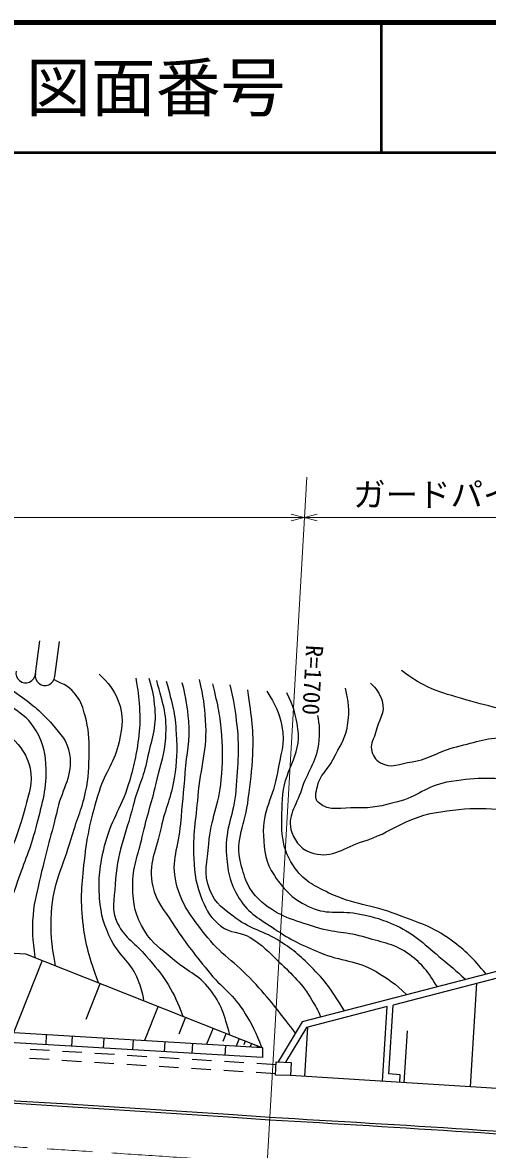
# Model space of a CAD drawing. Units: millimetres, scale not verified. Extents: x 40000 to 680000, y 20000 to 380000.
# Drawn here: x 516359 to 552185, y 293179 to 380000 of the extents above; entities that cross this region are included whole.
import ezdxf
from ezdxf.enums import TextEntityAlignment as Align

# ---------------------------------------------------------------- set-up
doc = ezdxf.new("R2010")
doc.units = ezdxf.units.MM
doc.header["$LTSCALE"] = 1000
doc.linetypes.add('CHAIN', pattern=[18.5, 12, -1.5, 3.5, -1.5])
for name, color, linetype, lineweight in [('M-BGD', 7, 'Continuous', 25), ('M-BMK', 2, 'CHAIN', 13), ('M-STR-HTXT', 7, 'Continuous', 13), ('M-TTL', 2, 'Continuous', 140), ('M-TTL-LINE', 7, 'Continuous', 50), ('M-TTL-TXT', 7, 'Continuous', 50)]:
    doc.layers.add(name, color=color, linetype=linetype, lineweight=lineweight)
doc.styles.add('ＭＳ ゴシック', font='')
doc.styles.get('ＭＳ ゴシック').set_extended_font_data('MS Gothic')

msp = doc.modelspace()

# ---------------------------------------------------------------- linework, layer by layer
at = {"layer": 'M-BGD'}
for p, q in [((517353, 329827), (517700, 332356)), ((518839, 329623), (519209, 332321)), ((479294, 310243), (516596, 308254)), ((516596, 308254), (534862, 301020)), ((517878, 307746), (515668, 302167)), ((522341, 305978), (521236, 303189)), ((553038, 306408), (544909, 304308)), ((550875, 297999), (551375, 305979)), ((526805, 304211), (525756, 301564)), ((544465, 304194), (538242, 302586)), ((544103, 298424), (544465, 304194)), ((544576, 298995), (544909, 304308)), ((534862, 301020), (487206, 303868)), ((528922, 303372), (528398, 302049)), ((534862, 300251), (489557, 302964)), ((531040, 302533), (530542, 301278)), ((538242, 302586), (536627, 299899)), ((538108, 298800), (538347, 302613)), ((545763, 298320), (546014, 302310)), ((518172, 301250), (518218, 302014)), ((520160, 301131), (520206, 301896)), ((522601, 300985), (522647, 301750)), ((524859, 300850), (524905, 301615)), ((527311, 300703), (527356, 301468)), ((529433, 300576), (529479, 301341)), ((532044, 302136), (531795, 301508)), ((533049, 301738), (532813, 301142)), ((533525, 301549), (533407, 301251)), ((534002, 301360), (533890, 301078)), ((518442, 300796), (516945, 300890)), ((520938, 300640), (519440, 300733)), ((523433, 300484), (521936, 300577)), ((525928, 300327), (524431, 300421)), ((531978, 300424), (532024, 301189)), ((534467, 301176), (534411, 301035)), ((534862, 301020), (534862, 300251)), ((518399, 300097), (516902, 300191)), ((520894, 299941), (519397, 300035)), ((523389, 299785), (521892, 299879)), ((525884, 299629), (524387, 299723)), ((528379, 299473), (526882, 299566)), ((528423, 300171), (526926, 300265)), ((530918, 300015), (529421, 300109)), ((533413, 299859), (531916, 299953)), ((535908, 299703), (534411, 299797)), ((530874, 299317), (529377, 299410)), ((533369, 299160), (531872, 299254)), ((535865, 299004), (534367, 299098)), ((566249, 297035), (537019, 298868)), ((545465, 298940), (544576, 298995)), ((545427, 298341), (545465, 298940))]:
    msp.add_line(p, q, dxfattribs=at)
msp.add_lwpolyline([(566868, 305994), (552991, 306912), (537918, 303019), (536054, 299917)], dxfattribs=at)
msp.add_lwpolyline([(535892, 299921), (537049, 299886), (537019, 298868), (535861, 298903)], close=True, dxfattribs=at)
for centre, radius, start, end in [((516603, 329881), 752, 168.48949, 355.87993), ((518089, 329677), 752, 168.48949, 355.87993), ((393073, -1751140), 2051725, 86.02168, 91.7485), ((393073, -1751140), 2051525, 86.02168, 91.7485), ((378665, -2413784), 2713756, 86.04153, 86.68886), ((378665, -2413784), 2713956, 86.04153, 86.68886)]:
    msp.add_arc(centre, radius, start, end, dxfattribs=at)
for points, knots in [([(479712, 311335), (480440, 312739), (480666, 313128), (481326, 314249), (482478, 316204), (483312, 317181), (484567, 319072), (485614, 320649), (486278, 321485), (487229, 323123), (487967, 324393), (488171, 325214), (488850, 326518), (489274, 327332), (489396, 327878), (490007, 328563), (490802, 329454), (491615, 329505), (492669, 330067), (493484, 330502), (493874, 331000), (494791, 331109), (495942, 331246), (496579, 330831), (497723, 330646), (500105, 330261), (501470, 330196), (503819, 329643), (506854, 328928), (508613, 328603), (511458, 327328), (513135, 326576), (514243, 326268), (515509, 324936), (516259, 324147), (516697, 323605), (516937, 322544), (517202, 321373), (516826, 320664), (516551, 319496), (516177, 317905), (515760, 317072), (515239, 315522), (514618, 313672), (514413, 313089), (513615, 310797)], [0, 0, 0, 0, 1, 1, 1, 2, 2, 2, 3, 3, 3, 4, 4, 4, 5, 5, 5, 6, 6, 6, 7, 7, 7, 8, 8, 8, 9, 9, 9, 10, 10, 10, 11, 11, 11, 12, 12, 12, 13, 13, 13, 14, 14, 14, 15, 15, 15, 15]), ([(514781, 310240), (515359, 311967), (515505, 312401), (515972, 313786), (516527, 315430), (516980, 316308), (517400, 317991), (517829, 319712), (518223, 320694), (518171, 322467), (518136, 323665), (518012, 324407), (517400, 325437), (516904, 326271), (516447, 326658), (515625, 327174), (514156, 328094), (513137, 328238), (511574, 328987), (510663, 329423), (510366, 329567), (509256, 330131)], [0, 0, 0, 0, 1, 1, 1, 2, 2, 2, 3, 3, 3, 4, 4, 4, 5, 5, 5, 6, 6, 6, 7, 7, 7, 7]), ([(568033, 322813), (564921, 323858), (564092, 324143), (561537, 324897), (559303, 325557), (558037, 325875), (555788, 326479), (553578, 327073), (552305, 327277), (550117, 327945), (549109, 328253), (548516, 328369), (547570, 328833), (546744, 329238), (546439, 329442), (545564, 330067)], [0, 0, 0, 0, 1, 1, 1, 2, 2, 2, 3, 3, 3, 4, 4, 4, 5, 5, 5, 5]), ([(514009, 329479), (515039, 328914), (515360, 328718), (516165, 328138), (517213, 327383), (517783, 326911), (518634, 325939), (519324, 325151), (519824, 324658), (519985, 323624), (520243, 321962), (519444, 321056), (519059, 319419), (518577, 317377), (518199, 316259), (517747, 314210), (517492, 313056), (517265, 312418), (517168, 311240), (517063, 309966), (517135, 309446), (517312, 307970)], [0, 0, 0, 0, 1, 1, 1, 2, 2, 2, 3, 3, 3, 4, 4, 4, 5, 5, 5, 6, 6, 6, 7, 7, 7, 7]), ([(518897, 307342), (518575, 309127), (518519, 309832), (518596, 311432), (518705, 313722), (519470, 314900), (520100, 317104), (520508, 318529), (520911, 319281), (521219, 320731), (521468, 321900), (521477, 322583), (521489, 323778), (521501, 324885), (521468, 325526), (521181, 326595), (521010, 327227), (520907, 327606), (520525, 328138), (520036, 328817), (519584, 328990), (518779, 329378)], [0, 0, 0, 0, 1, 1, 1, 2, 2, 2, 3, 3, 3, 4, 4, 4, 5, 5, 5, 6, 6, 6, 7, 7, 7, 7]), ([(522261, 329797), (523008, 329076), (523364, 328666), (523727, 327752), (524184, 326604), (524065, 325797), (523804, 324589), (523465, 323016), (522738, 322306), (522261, 320769), (521626, 318722), (521337, 317536), (521103, 315406), (520905, 313593), (520791, 312551), (520988, 310738), (521192, 308855), (521467, 308095), (522188, 306039)], [0, 0, 0, 0, 1, 1, 1, 2, 2, 2, 3, 3, 3, 4, 4, 4, 5, 5, 5, 6, 6, 6, 6]), ([(525718, 304641), (525590, 305361), (525494, 305621), (525270, 306224), (524772, 307568), (523880, 307996), (523225, 309272), (522624, 310443), (522410, 311201), (522299, 312513), (522166, 314097), (522323, 315016), (522685, 316564), (523139, 318501), (523952, 319407), (524537, 321309), (524981, 322753), (525165, 323591), (525347, 325090), (525449, 325928), (525427, 326408), (525386, 327251), (525343, 328130), (525288, 328449), (525116, 329488)], [0, 0, 0, 0, 1, 1, 1, 2, 2, 2, 3, 3, 3, 4, 4, 4, 5, 5, 5, 6, 6, 6, 7, 7, 7, 8, 8, 8, 8]), ([(526080, 329488), (526393, 328496), (526462, 328092), (526543, 327174), (526681, 325626), (526273, 324761), (525965, 323238), (525678, 321818), (525246, 321092), (524884, 319689), (524275, 317324), (523629, 316031), (523496, 313593), (523431, 312417), (523154, 311634), (523688, 310584), (524279, 309422), (525059, 309081), (525888, 308076), (526578, 307238), (527026, 306807), (527585, 305877), (528121, 304985), (528273, 304594), (528702, 303459)], [0, 0, 0, 0, 1, 1, 1, 2, 2, 2, 3, 3, 3, 4, 4, 4, 5, 5, 5, 6, 6, 6, 7, 7, 7, 8, 8, 8, 8]), ([(532332, 302022), (531899, 303596), (531702, 304344), (530787, 305530), (529897, 306683), (528978, 306910), (527894, 307883), (527022, 308666), (526369, 308996), (525772, 310005), (525064, 311200), (524863, 312050), (524846, 313439), (524827, 314958), (525247, 315776), (525579, 317258), (525970, 319006), (526335, 319950), (526736, 321695), (527019, 322925), (527304, 323600), (527392, 324859), (527515, 326609), (527220, 327395), (526698, 329296)], [0, 0, 0, 0, 1, 1, 1, 2, 2, 2, 3, 3, 3, 4, 4, 4, 5, 5, 5, 6, 6, 6, 7, 7, 7, 8, 8, 8, 8]), ([(527431, 329257), (527917, 327447), (528115, 326814), (528202, 325206), (528275, 323865), (528251, 323099), (528048, 321772), (527818, 320262), (527344, 319490), (527045, 317991), (526693, 316230), (525982, 315189), (526389, 313439), (526669, 312237), (527222, 311696), (527894, 310661), (528873, 309151), (529506, 308360), (530633, 306957), (531710, 305616), (532641, 305113), (533527, 303639), (534103, 302679), (534312, 302262), (534771, 301056)], [0, 0, 0, 0, 1, 1, 1, 2, 2, 2, 3, 3, 3, 4, 4, 4, 5, 5, 5, 6, 6, 6, 7, 7, 7, 8, 8, 8, 8]), ([(537396, 302150), (535910, 304087), (535472, 304657), (534105, 306147), (532737, 307639), (531632, 308166), (530402, 309773), (529331, 311172), (528628, 312000), (528202, 313709), (527772, 315439), (528404, 316484), (528550, 318261), (528676, 319799), (528779, 320658), (528897, 322197), (529016, 323748), (529284, 324619), (529167, 326170), (529078, 327344), (528993, 327812), (528665, 329141)], [0, 0, 0, 0, 1, 1, 1, 2, 2, 2, 3, 3, 3, 4, 4, 4, 5, 5, 5, 6, 6, 6, 7, 7, 7, 7]), ([(529977, 329373), (530296, 327978), (530347, 327478), (530440, 326248), (530614, 323952), (530047, 322678), (529861, 320383), (529711, 318517), (529462, 317470), (529553, 315599), (529615, 314324), (529727, 313580), (530209, 312397), (530571, 311506), (530883, 310989), (531636, 310391), (532383, 309797), (533100, 310004), (533912, 309503), (534871, 308913), (535302, 308423), (536112, 307640), (537208, 306580), (537889, 305997), (538658, 304681), (538946, 304188), (539069, 303994), (539330, 303384)], [0, 0, 0, 0, 1, 1, 1, 2, 2, 2, 3, 3, 3, 4, 4, 4, 5, 5, 5, 6, 6, 6, 7, 7, 7, 8, 8, 8, 9, 9, 9, 9]), ([(541170, 303859), (540194, 305396), (539871, 305956), (538774, 307073), (537858, 308005), (537300, 308504), (536203, 309212), (534955, 310018), (534028, 310089), (532832, 310970), (531888, 311665), (531217, 312077), (530787, 313169), (530280, 314459), (530600, 315336), (530710, 316718), (530866, 318677), (531502, 319699), (531675, 321656), (531793, 322993), (531805, 323752), (531713, 325090), (531605, 326662), (531446, 327254), (531019, 329064)], [0, 0, 0, 0, 1, 1, 1, 2, 2, 2, 3, 3, 3, 4, 4, 4, 5, 5, 5, 6, 6, 6, 7, 7, 7, 8, 8, 8, 8]), ([(543172, 329103), (543633, 328664), (543863, 328352), (544059, 327752), (544366, 326817), (543770, 326244), (543558, 325283), (543448, 324783), (543160, 324514), (543249, 324010), (543335, 323528), (543521, 323214), (543944, 322968), (544765, 322491), (545435, 322905), (546374, 323045), (547774, 323254), (548430, 323879), (549808, 324203), (551356, 324566), (552231, 324964), (553820, 324897), (556183, 324798), (557439, 324134), (559685, 323393), (561752, 322710), (562869, 322203), (564855, 321309), (566027, 320781), (566420, 320602), (567832, 319901)], [0, 0, 0, 0, 1, 1, 1, 2, 2, 2, 3, 3, 3, 4, 4, 4, 5, 5, 5, 6, 6, 6, 7, 7, 7, 8, 8, 8, 9, 9, 9, 10, 10, 10, 10]), ([(532331, 328987), (532637, 327723), (532694, 327303), (532832, 326209), (533094, 324131), (532948, 322935), (532794, 320846), (532655, 318976), (531968, 317974), (532061, 316101), (532133, 314647), (532301, 313752), (533064, 312513), (533803, 311311), (534639, 310956), (535803, 310159), (537066, 309295), (537864, 308937), (539275, 308346), (540919, 307657), (542061, 307785), (543596, 306880), (544597, 306290), (545005, 305993), (545982, 305102)], [0, 0, 0, 0, 1, 1, 1, 2, 2, 2, 3, 3, 3, 4, 4, 4, 5, 5, 5, 6, 6, 6, 7, 7, 7, 8, 8, 8, 8]), ([(548327, 305708), (547584, 306887), (547213, 307431), (546181, 308192), (545048, 309027), (544171, 309094), (542825, 309503), (541337, 309956), (540406, 309833), (538928, 310314), (537235, 310864), (536156, 311090), (534800, 312243), (533792, 313098), (533510, 313934), (533179, 315213), (532690, 317108), (533550, 318244), (533758, 320190), (533902, 321531), (534056, 322277), (534105, 323624), (534176, 325573), (534028, 326317), (533720, 328601)], [0, 0, 0, 0, 1, 1, 1, 2, 2, 2, 3, 3, 3, 4, 4, 4, 5, 5, 5, 6, 6, 6, 7, 7, 7, 8, 8, 8, 8]), ([(535186, 328485), (535845, 327432), (536120, 326910), (536343, 325785), (536617, 324404), (536213, 323588), (535996, 322197), (535698, 320289), (534801, 319301), (534916, 317374), (534990, 316126), (535065, 315324), (535764, 314287), (536583, 313075), (537243, 312410), (538581, 311818), (539943, 311215), (540905, 311627), (542362, 311317), (543476, 311080), (544105, 310905), (545140, 310429), (546698, 309713), (547363, 308932), (548689, 307844), (549416, 307248), (549666, 307042), (550512, 306272)], [0, 0, 0, 0, 1, 1, 1, 2, 2, 2, 3, 3, 3, 4, 4, 4, 5, 5, 5, 6, 6, 6, 7, 7, 7, 8, 8, 8, 9, 9, 9, 9]), ([(552086, 306679), (551018, 307961), (550571, 308438), (549383, 309311), (547933, 310376), (546895, 310629), (545217, 311278), (543212, 312054), (541907, 312006), (539970, 312937), (538758, 313520), (537971, 313898), (537230, 315021), (536112, 316716), (536347, 318121), (536382, 320152), (536418, 322327), (537904, 323441), (537578, 325592), (537408, 326713), (537267, 327269), (536729, 328370)], [0, 0, 0, 0, 1, 1, 1, 2, 2, 2, 3, 3, 3, 4, 4, 4, 5, 5, 5, 6, 6, 6, 7, 7, 7, 7]), ([(567721, 318307), (564458, 319389), (563521, 319716), (560765, 320383), (558361, 320966), (557015, 321372), (554553, 321618), (552408, 321832), (551156, 321854), (549036, 321464), (547473, 321175), (546796, 320350), (545255, 319959), (544045, 319652), (543340, 319447), (542092, 319496), (540935, 319542), (540022, 319149), (539159, 319920), (538799, 320242), (538988, 320681), (539082, 321155), (539263, 322062), (539863, 322373), (540278, 323200), (540819, 324275), (541281, 324861), (541436, 326055), (541570, 327089), (541486, 327601), (541243, 328717)], [0, 0, 0, 0, 1, 1, 1, 2, 2, 2, 3, 3, 3, 4, 4, 4, 5, 5, 5, 6, 6, 6, 7, 7, 7, 8, 8, 8, 9, 9, 9, 10, 10, 10, 10]), ([(539091, 326603), (539233, 325916), (539269, 325281), (539159, 324396), (538980, 322943), (538277, 322285), (537848, 320885), (537463, 319630), (536668, 318840), (537115, 317605), (537427, 316744), (537928, 316228), (538812, 315985), (540279, 315583), (541139, 316467), (542593, 316911), (544798, 317585), (545802, 318701), (548072, 319110), (550845, 319610), (552492, 319511), (555286, 319149), (557774, 318826), (559053, 318083), (561459, 317374), (563835, 316674), (564586, 316445), (567530, 315544)], [0, 0, 0, 0, 1, 1, 1, 2, 2, 2, 3, 3, 3, 4, 4, 4, 5, 5, 5, 6, 6, 6, 7, 7, 7, 8, 8, 8, 9, 9, 9, 9])]:
    msp.add_open_spline(points, degree=3, knots=knots, dxfattribs=at)
at = {"layer": 'M-BMK'}
msp.add_arc((390991, -1751204), 2048385, 85.9626, 87.89115, dxfattribs=at)
at = {"layer": 'M-STR-HTXT'}
for p, q in [((535213, 292097), (538272, 344978)), ((538055, 341866), (537055, 342129)), ((538055, 341866), (539055, 342129)), ((258808, 341866), (538055, 341866)), ((538055, 341866), (537055, 341603)), ((538055, 341866), (569348, 341866)), ((538055, 341866), (539055, 341603))]:
    msp.add_line(p, q, dxfattribs=at)
at = {"layer": 'M-TTL'}
msp.add_line((680000, 380000), (40000, 380000), dxfattribs=at)
at = {"layer": 'M-TTL-LINE'}
for p, q in [((543997, 380000), (543997, 370000)), ((40000, 370000), (680000, 370000))]:
    msp.add_line(p, q, dxfattribs=at)

# ---------------------------------------------------------------- texts
at = {"layer": 'M-STR-HTXT', "style": 'ＭＳ ゴシック'}
msp.add_text('ガードパイプ L=29.0', height=1833, dxfattribs=at).set_placement((553701, 342166), align=Align.BOTTOM_CENTER)
msp.add_text('R=1700', height=1320, rotation=266.689, dxfattribs=at).set_placement((537827, 332085), align=Align.BOTTOM_LEFT)
at = {"layer": 'M-TTL-TXT', "style": 'ＭＳ ゴシック'}
msp.add_text('図面番号', height=3666, dxfattribs=at).set_placement((526622, 375000), align=Align.MIDDLE_CENTER)

doc.saveas('drawing.dxf')
